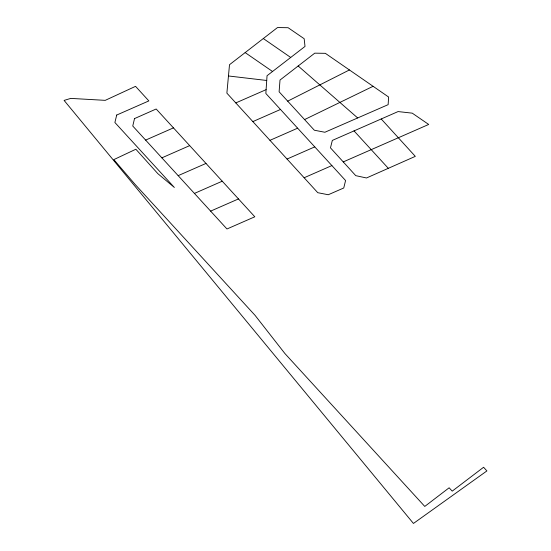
<?xml version="1.0" encoding="UTF-8"?>
<svg xmlns="http://www.w3.org/2000/svg" width="551" height="551" viewBox="0 0 551 551"><rect width="100%" height="100%" fill="white"/><g stroke="black" fill="none" stroke-linecap="round" stroke-linejoin="round"><path stroke-width="0.83" d="M266.105 89.655L267.042 75.728L305.013 46.429L304.166 38.722L288.111 27.715L277.511 27.55L229.505 64.708L226.874 93.14L317.775 192.698L328.258 194.744L343.755 187.981L345.573 180.528L265.851 93.477L266.105 89.655L235.8 102.92M298.167 65.989L314.752 53.165L325.352 53.33L388.62 97.024L388.138 104.656L324.883 132.261L314.332 130.222L279.109 91.783L280.011 80.047L298.167 65.989L357.675 117.948M287.698 101.157L349.424 69.949M304.579 119.581L373.096 86.3M145.629 140.099L173.448 127.873M161.87 157.848L189.689 145.622M252.854 121.592L280.493 109.463M178.166 175.645L205.991 163.433M269.962 140.333L297.636 128.183M194.427 193.422L222.246 181.196M287.05 159.039L314.759 146.876M304.138 177.753L331.888 165.582M343.252 161.911L428.699 124.45L412.238 113.155L398.077 111.571L332.322 140.415L330.476 147.861L355.753 175.652L366.498 177.98L415.309 156.367L381.216 118.968M210.627 211.123L238.48 198.932M228.458 75.969L266.725 80.474M263.302 38.542L290.708 57.462M245.154 52.593L272.531 71.492M388.414 168.42L354.024 130.89M134.513 118.596L132.757 126.027L226.971 228.982L254.81 216.784L156.174 108.995L134.513 118.596M116.709 115.042L114.89 122.494L174.357 187.464L157.896 173.71L135.856 149.238L113.809 159.618L134.933 184.213L255.072 315.365L284.895 353.522L424.766 506.431L449.134 487.787L452.206 491.141L483.592 467.262L486.905 470.926L413.443 523.45L64.095 100.413L70.776 98.395L105.241 100.351L135.546 86.342L148.853 100.909L116.709 115.042"/></g></svg>
